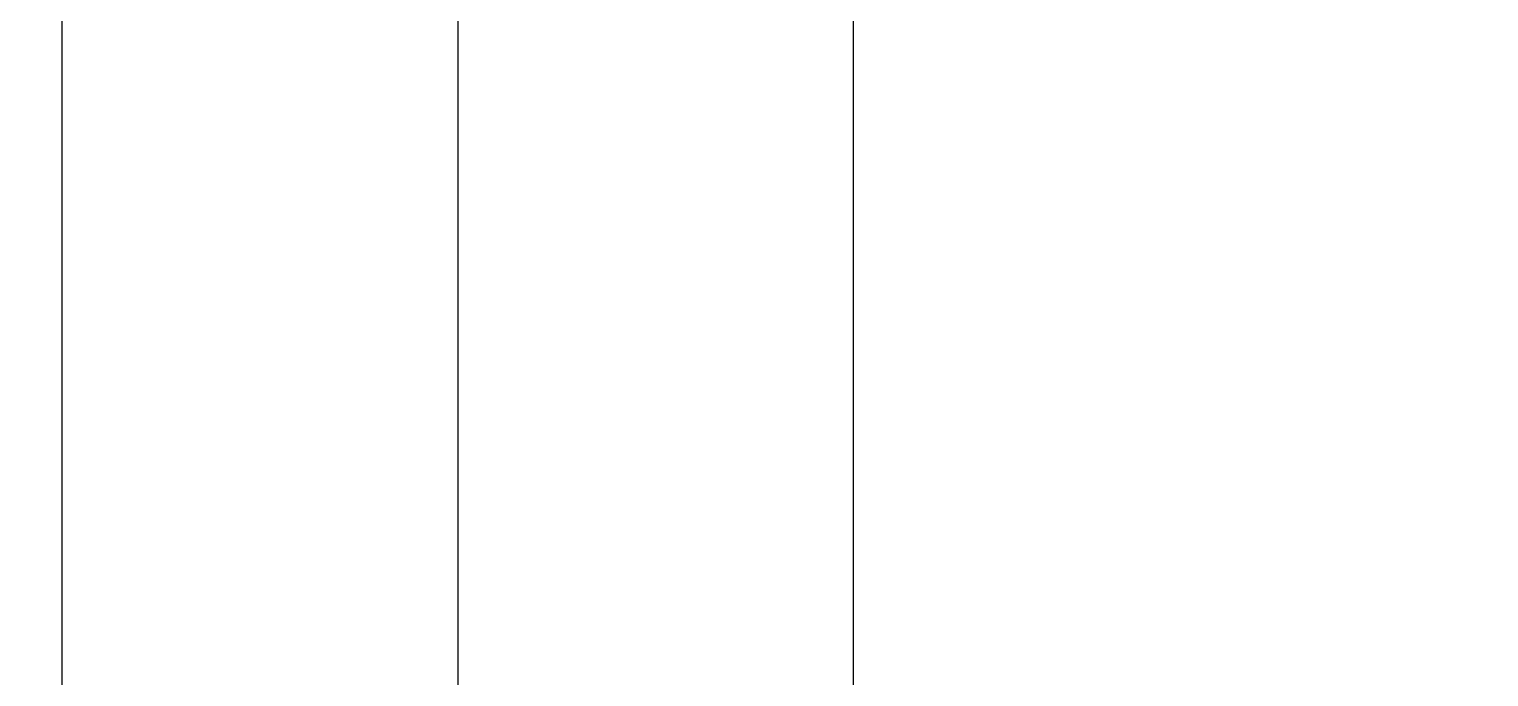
# Model space of a CAD drawing. Extents: x 296441 to 853063, y 459050 to 1117990.
# Drawn here: x 615768.5 to 616211.1, y 570222.1 to 570418.2 of the extents above; entities that cross this region are included whole.
import ezdxf

# ---------------------------------------------------------------- set-up
doc = ezdxf.new("R2010")
doc.units = 0
doc.header["$LTSCALE"] = 1000
doc.linetypes.add('14-GRID$0$CENTER2', pattern=[28.575, 19.05, -3.175, 3.175, -3.175])
for name, color, linetype in [('14-GRID$0$G-GRID', 9, '14-GRID$0$CENTER2'), ('G-FL03$0$A-OVLK', 140, 'Continuous'), ('WALL', 242, 'Continuous')]:
    doc.layers.add(name, color=color, linetype=linetype)

# ---------------------------------------------------------------- blocks, each defined once
blk = doc.blocks.new('G1三层')
at = {"layer": 'G-FL03$0$A-OVLK', "extrusion": (8.34702e-21, 4.5439e-05, 1), "elevation": 0.08}
for points in [[(770405.05, 407562.84), (765287.05, 407562.84), (765287.05, 411380.77)], [(770354.05, 407613.84), (765338.05, 407613.84), (765338.05, 411329.77)]]:
    blk.add_lwpolyline(points, dxfattribs=at)
at = {"layer": 'WALL', "extrusion": (8.34702e-21, 4.5439e-05, 1)}
for p, q in [((765626.05, 410466.86), (765626.05, 414101.85)), ((765866.05, 410466.86), (765866.05, 412101.85))]:
    blk.add_line(p, q, dxfattribs=at)

msp = doc.modelspace()

# ---------------------------------------------------------------- linework, layer by layer
at = {"layer": '14-GRID$0$G-GRID', "color": 8, "ltscale": 0.1}
msp.add_line((615898.48, 590810.97), (615898.48, 558052.53), dxfattribs=at)

# ---------------------------------------------------------------- block references
msp.add_blockref('G1三层', (-149847.57, 159005.38))

doc.saveas('drawing.dxf')
